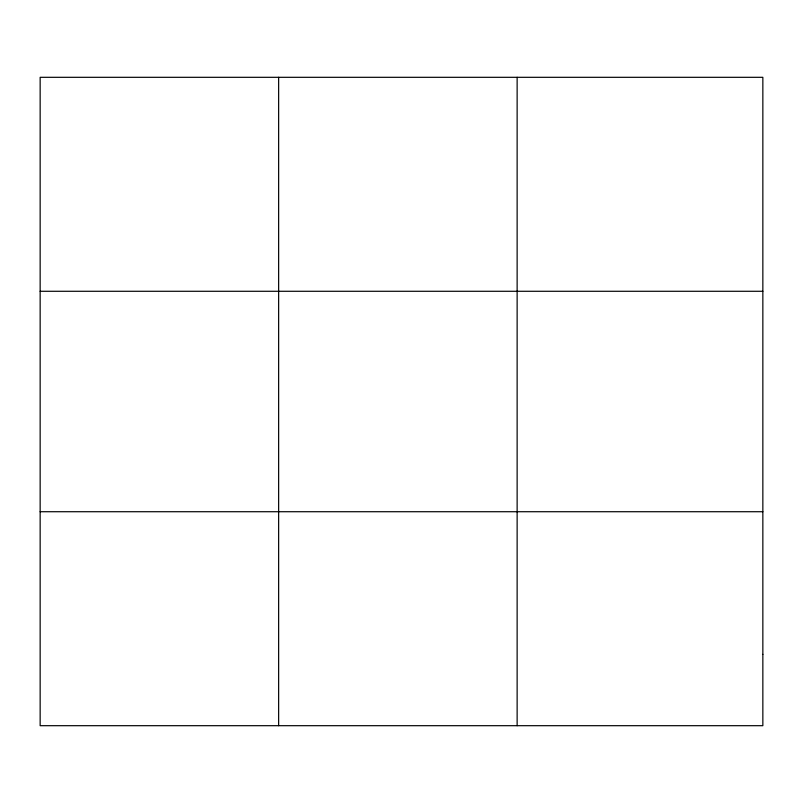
<?xml version="1.0" encoding="UTF-8"?>
<svg xmlns="http://www.w3.org/2000/svg" width="803" height="803" viewBox="0 0 803 803"><rect width="100%" height="100%" fill="white"/><g stroke="black" fill="none" stroke-linecap="round" stroke-linejoin="round"><path stroke-width="1.2" d="M278.641 77.309L278.641 725.691M517.132 77.309L517.132 725.691M40.15 291.278L762.85 291.278M40.15 511.722L762.85 511.722M762.85 654.365L762.85 725.691L40.15 725.691L40.15 77.309L762.85 77.309L762.85 654.365"/></g></svg>
